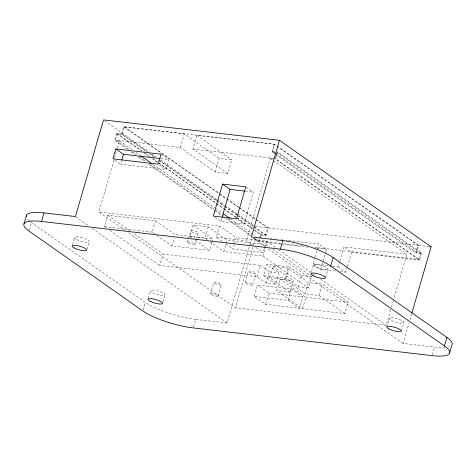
<?xml version="1.0" encoding="UTF-8"?>
<svg xmlns="http://www.w3.org/2000/svg" width="476" height="476" viewBox="0 0 476 476"><rect width="100%" height="100%" fill="white"/><g stroke="black" fill="none" stroke-linecap="round" stroke-linejoin="round"><path stroke-width="0.36" stroke-dasharray="2.38 1.78" d="M29.274 230.39L31.547 222.572A38.122 9.157 16.2 0 1 29.839 221.28M72.525 244.67L74.589 237.566M127.27 149.268L114.502 140.307L116.566 133.197L121.594 133.78L147.132 151.707M128.823 149.381L115.478 140.009L117.209 134.042L122.237 134.625L146.507 151.66M86.995 249.305L89.262 241.487M124.968 230.277L98.883 211.963L114.371 158.657M114.573 157.949L116.638 150.838M117.465 147.994L119.53 140.89L114.502 140.307M121.594 133.78L123.659 126.675L274.474 144.168L276.907 145.876M122.237 134.625L124.468 126.949L184.289 133.887L219.174 158.377L231.741 159.835L227.778 173.478L215.211 172.02L180.327 147.53L115.478 140.009M161.679 154.605L168.683 159.519L165.791 169.474L120.547 164.226L121.576 160.668M106.225 227.861L104.399 226.576L107.701 215.206L155.462 220.745L175.18 234.591L212.879 238.964L212.052 241.808M154.545 233.793L152.153 232.115L155.462 220.745M180.327 147.53L184.289 133.887M143.032 310.251L145.305 302.433L31.547 222.572M148.155 298.625L150.428 290.806M227.778 173.478L192.893 148.988L196.856 135.345L274.277 144.323L277.913 146.882M275.687 284.226L263.549 275.705L266.858 264.335L278.99 272.855L275.687 284.226L266.132 283.119L257.034 276.729L159.757 265.441L163.06 254.071L133.25 233.145M211.85 242.516L209.577 250.334L171.872 245.961L174.145 238.143M163.036 301.838L165.101 294.727M187.365 242.29L188.193 239.446M188.395 238.738L190.668 230.919M192.25 238.167L189.859 236.489L193.161 225.118L208.244 226.868L227.201 240.178L266.161 244.7L269.196 246.83M215.211 172.02L219.174 158.377M194.993 244.331L198.302 232.96M207.31 239.904L204.942 238.238L208.244 226.868M222.191 241.51L216.229 237.328L219.531 225.957L98.883 211.963M245.812 186.8L253.399 192.125L244.105 224.107L220.858 221.405L221.887 217.853M193.411 327.208L195.684 319.39L227.1 323.031L251.881 237.75M210.457 293.859L213.766 282.488M272.837 249.382L311.667 276.645L308.359 288.016L262.859 256.07L223.898 251.548L227.201 240.178M218.091 295.899L221.394 284.529M264.317 248.276L263.079 252.542L232.913 249.043L234.15 244.777M234.359 244.063L236.215 237.667L219.531 225.957M275.687 154.557L272.046 151.999L274.277 144.323M252.351 245.009L246.395 240.826L270.344 158.383L275.372 158.966L419.463 260.128L421.528 253.018L277.437 151.862L275.58 158.258M274.842 152.986L272.409 151.279L274.474 144.168M277.074 152.582L275.336 158.556L419.124 259.497L420.855 253.53L277.074 152.582L272.046 151.999M390.742 309.656L386.203 325.292L235.388 307.793L255.832 237.435M245.003 282.756L248.305 271.385M280.721 244.033L258.593 241.463L259.42 238.625M259.628 237.911L260.658 234.359L253.363 229.236M280.626 243.432L259.259 240.957L260.223 237.637M260.42 236.977L260.997 234.983L253.107 229.45M260.658 234.359L265.685 234.942L267.75 227.831L255.588 219.299M260.997 234.983L266.024 235.566L268.256 227.891L256.118 219.376M252.631 284.797L255.933 273.426M264.519 247.568L266.381 241.171L236.215 237.667M262.859 256.07L265.543 246.83M265.751 246.122L266.161 244.7M257.034 276.729L260.336 265.358L163.06 254.071M254.208 296.399L257.516 285.029L291.449 288.968L302.825 296.953L299.517 308.323L265.584 304.384L254.208 296.399L288.147 300.338L299.517 308.323M266.132 283.119L269.44 271.742L260.336 265.358M290.074 292.115L269.594 277.74L272.903 266.37L287.98 268.119L308.46 282.494L322.282 284.095L348.069 302.2L344.761 313.571L302.534 308.674L276.752 290.568L280.055 279.198L293.377 280.745L290.074 292.115L276.752 290.568M265.584 304.384L268.892 293.014L257.516 285.029M344.761 313.571L318.979 295.471L305.152 293.865L284.678 279.489L287.98 268.119M308.359 288.016L298.309 286.849L286.171 278.329L289.479 266.959L266.858 264.335M288.147 300.338L291.449 288.968M298.309 286.849L301.611 275.479L289.479 266.959M335.758 270.987L320.675 269.238L313.095 263.912L314.951 257.516M315.16 256.808L318.878 244.015L288.188 240.451M311.518 271.659L313.375 265.263M305.152 293.865L308.46 282.494M302.534 308.674L305.842 297.304L280.055 279.198M320.675 269.238L325.429 252.893M325.632 252.179L326.459 249.341L318.878 244.015M318.979 295.471L322.282 284.095M325.572 277.716L328.053 269.19M347.26 267.179L345.814 272.153L338.228 266.828L339.674 261.854M339.882 261.145L344.011 246.931L406.849 254.22L393.842 298.993M347.468 266.471L351.597 252.256L344.011 246.931M391.57 306.812L393.634 299.701M386.738 327.036L389.213 318.503M420.855 253.53L415.834 252.946L418.059 245.271L278.519 147.304M421.528 253.018L416.5 252.435L418.565 245.33L277.514 146.305M401.411 330.957L403.892 322.43M445.048 347.468A38.122 9.157 16.2 0 1 434.469 347.087L403.053 343.446L409.039 322.835M409.866 319.991L411.722 313.595M432.196 354.906L434.469 347.087M272.409 151.279L274.563 151.529M192.893 148.988L273.129 158.3M160.656 158.591L168.683 159.519M245.408 191.197L253.399 192.125M255.184 226.374L267.75 227.831M268.256 227.891L418.059 245.271M418.565 245.33L429.037 246.544M260.42 237.232L261.883 237.405M270.648 238.422L272.111 238.589M275.765 239.011L277.228 239.184M280.882 239.606L282.339 239.773M285.993 240.201L287.456 240.368M283.571 243.777L304.2 246.169M314.511 247.365L419.124 259.497M281.459 244.117L308.02 247.199M316.867 248.228L326.459 249.341M351.597 252.256L419.463 260.128M216.229 237.328L246.395 240.826M104.399 226.576L152.153 232.115M189.859 236.489L204.942 238.238M313.095 263.912L328.178 265.662M332.486 266.161L338.228 266.828M340.066 271.487L345.814 272.153M269.44 271.742L278.99 272.855M301.611 275.479L311.667 276.645M263.549 275.705L286.171 278.329M269.594 277.74L284.678 279.489M268.892 293.014L302.825 296.953M305.842 297.304L348.069 302.2M275.449 153.409L416.5 252.435M276.294 154.98L415.834 252.946M270.344 158.383L272.772 160.091M273.379 160.513L406.849 254.22M196.856 135.345L231.741 159.835M124.468 126.949L219.109 193.393M219.716 193.815L238.524 207.024M239.13 207.447L255.511 218.948M123.659 126.675L219.115 193.69M219.722 194.113L226.409 198.807M227.016 199.236L238.565 207.346M239.178 207.774L254.981 218.871M104.72 120.743L149.012 151.838M152.046 153.968L156.289 156.949M160.537 159.93L216.961 199.545M217.568 199.968L224.244 204.656M224.85 205.079L236.983 213.599M237.589 214.027L253.363 225.1M150.779 154.272L155.033 157.258M159.9 160.674L216.437 200.366M217.05 200.795L224.345 205.918M224.952 206.346L253.524 226.403M254.136 226.832L265.685 234.942M148.929 153.361L154.391 157.199M158.639 160.18L224.16 206.179M224.767 206.608L236.899 215.122M237.506 215.551L253.28 226.624M253.886 227.052L266.024 235.566M116.566 133.197L142.104 151.124M145.751 153.689L150.005 156.675M153.046 158.811L157.913 162.227M158.52 162.649L223.571 208.321M224.178 208.75L236.34 217.288M236.947 217.71L252.756 228.807M117.209 134.042L141.479 151.076M143.907 152.778L149.363 156.616M151.79 158.318L157.859 162.578M158.466 163L216.098 203.466M216.705 203.895L252.5 229.021M237.691 219.603L244.105 224.107M159.377 164.964L165.791 169.474M266.381 241.171L275.503 247.574M278.543 249.71L312 273.194M312.607 273.623L316.254 276.181M320.515 279.174L386.203 325.292M119.53 140.89L132.268 149.833M135.91 152.391L140.158 155.372M152.897 164.315L214.783 207.762M215.39 208.185L222.06 212.873M230.557 218.835L255.428 236.298M132.465 151.933L136.1 154.492M139.742 157.044L146.418 161.733M150.059 164.285L214.367 209.434M214.974 209.862L221.643 214.545M222.25 214.974L224.678 216.675M227.712 218.805L251.376 235.418M255.624 238.399L259.259 240.957M130.918 151.832L135.172 154.819M138.213 156.955L144.9 161.65M148.548 164.208L214.212 210.309M214.819 210.731L221.507 215.432M225.761 218.419L250.691 235.917M253.732 238.054L258.593 241.463M252.589 237.81L264.721 246.33M268.363 248.888L403.053 343.446M215.021 217.312L220.858 221.405M255.927 247.52L263.079 252.542M272.903 266.37L293.377 280.745M114.716 160.126L120.547 164.226M225.761 244.021L232.913 249.043M193.161 225.118L212.879 238.964M209.678 241.57L223.898 251.548M195.237 240.267L209.577 250.334M156.937 235.471L171.872 245.961M107.701 215.206L130.21 231.009M128.609 232.829L235.388 307.793M109.873 230.42L159.757 265.441M75.428 216.55L88.774 225.921M92.415 228.474L227.1 323.031M449.677 346.558A38.122 9.157 16.2 0 1 448.38 346.962M195.684 319.39A38.122 9.157 16.2 0 1 145.305 302.433M29.339 220.864A38.122 9.157 16.2 0 1 26.686 217.752M214.932 283.5A3.963 0.952 16.2 0 0 221.286 284.755A3.963 0.952 16.2 0 0 216.52 282.268A3.963 0.952 16.2 0 0 214.932 283.5M211.63 294.87A3.963 0.952 16.2 0 0 217.978 296.126A3.963 0.952 16.2 0 0 213.218 293.638A3.963 0.952 16.2 0 0 211.63 294.87M249.472 272.397A3.963 0.952 16.2 0 0 255.826 273.652A3.963 0.952 16.2 0 0 251.06 271.165A3.963 0.952 16.2 0 0 249.472 272.397M246.169 283.767A3.963 0.952 16.2 0 0 252.524 285.023A3.963 0.952 16.2 0 0 247.758 282.536A3.963 0.952 16.2 0 0 246.169 283.767M188.532 243.301A3.963 0.952 16.2 0 0 194.886 244.557A3.963 0.952 16.2 0 0 190.12 242.07A3.963 0.952 16.2 0 0 188.532 243.301M191.84 231.931A3.963 0.952 16.2 0 0 198.189 233.186A3.963 0.952 16.2 0 0 193.423 230.699A3.963 0.952 16.2 0 0 191.84 231.931M315.624 267.209A7.622 1.833 16.2 0 0 327.839 269.624A7.622 1.833 16.2 0 0 318.676 264.84A7.622 1.833 16.2 0 0 315.624 267.209M152.677 292.752A7.622 1.833 16.2 0 0 164.886 295.168A7.622 1.833 16.2 0 0 155.729 290.384A7.622 1.833 16.2 0 0 152.677 292.752M76.838 239.511A7.622 1.833 16.2 0 0 89.054 241.921A7.622 1.833 16.2 0 0 79.891 237.143A7.622 1.833 16.2 0 0 76.838 239.511M391.462 320.455A7.622 1.833 16.2 0 0 403.678 322.865A7.622 1.833 16.2 0 0 394.515 318.087A7.622 1.833 16.2 0 0 391.462 320.455"/><path stroke-width="0.71" d="M24.02 223.75L26.501 215.223M279.46 140.307L251.376 236.959L282.798 240.606A38.122 9.157 16.2 0 1 333.176 257.558L446.928 337.425L444.453 345.951A38.122 9.157 16.2 0 1 431.994 355.614L193.202 327.916A38.122 9.157 16.2 0 1 142.824 310.959L29.072 231.098A38.122 9.157 16.2 0 1 41.531 221.435L44.006 212.903L75.428 216.55L103.506 119.892L279.46 140.307L431.131 246.788L411.93 312.881M115.852 148.946L112.961 158.901L158.205 164.149L161.096 154.2L115.852 148.946L123.439 154.272L159.924 158.508M121.785 159.96L123.439 154.272M222.566 184.099L213.272 216.086L236.524 218.781L245.812 186.8L222.566 184.099L230.146 189.424L244.676 191.114M222.096 217.145L230.146 189.424M41.531 221.435L280.316 249.132L282.798 240.606M444.453 345.951L330.695 266.09L333.176 257.558M449.499 353.299L451.98 344.773A38.122 9.157 16.2 0 0 446.928 337.425M429.733 246.627L431.131 246.788M140.765 155.795L151.683 163.464M223.274 213.724L229.95 218.407M280.316 249.132A38.122 9.157 16.2 0 1 330.695 266.09M26.275 216.401A38.122 9.157 16.2 0 1 44.006 212.903M313.148 275.741A7.622 1.833 16.2 0 0 325.364 278.151A7.622 1.833 16.2 0 0 316.201 273.373A7.622 1.833 16.2 0 0 313.148 275.741M150.196 301.278A7.622 1.833 16.2 0 0 162.411 303.694A7.622 1.833 16.2 0 0 153.248 298.916A7.622 1.833 16.2 0 0 150.196 301.278M388.987 328.981A7.622 1.833 16.2 0 0 401.197 331.391A7.622 1.833 16.2 0 0 392.04 326.613A7.622 1.833 16.2 0 0 388.987 328.981M74.363 248.038A7.622 1.833 16.2 0 0 86.572 250.453A7.622 1.833 16.2 0 0 77.415 245.67A7.622 1.833 16.2 0 0 74.363 248.038"/></g></svg>
